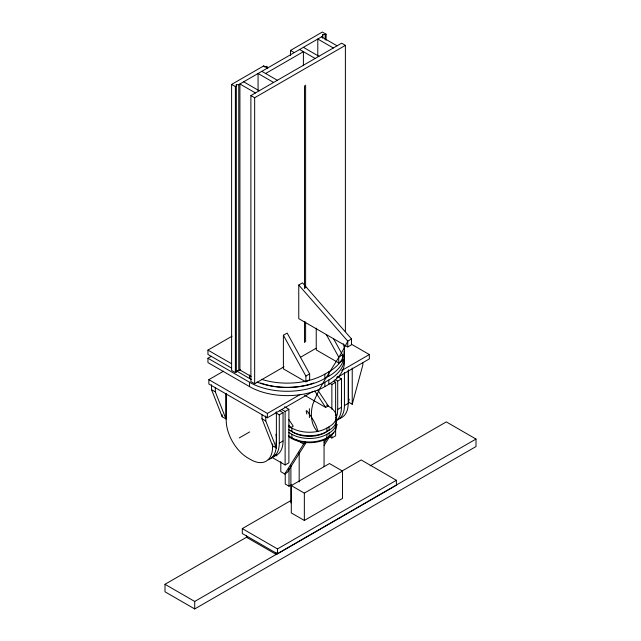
<?xml version="1.0" encoding="UTF-8"?>
<svg xmlns="http://www.w3.org/2000/svg" width="641" height="641" viewBox="0 0 641 641"><rect width="100%" height="100%" fill="white"/><g stroke="black" fill="none" stroke-linecap="round" stroke-linejoin="round"><path stroke-width="0.96" d="M326.101 40.223L326.101 34.221L322.711 34.774L322.703 36.184L238.764 84.644L236.329 84.644L236.329 86.054L235.375 86.607L231.609 84.428L231.609 370.426L235.375 372.597L236.329 372.044L236.329 370.642L238.764 370.642L240.455 369.665M362.854 362.942L362.854 364.921L352.23 404.247L348.464 402.067L349.249 399.191M267.201 67.089L267.033 66.295L265.358 66.592M280.798 461.704L280.798 471.672L284.74 473.955L303.65 444.005L306.126 442.57L304.435 441.593M306.126 442.57L287.216 472.521L284.74 473.955M324.218 442.699L327.367 437.707M324.066 445.431L330.9 434.614M335.628 427.13L337.198 424.63L335.547 425.584M231.609 84.428L263.715 65.895L267.666 68.202M290.469 55.447L290.469 50.447L322.335 32.05L326.101 34.221M265.598 73.499L303.401 51.681L303.401 65.678M284.035 366.772L254.661 383.735L250.895 381.563L250.895 95.565L341.621 43.187L345.387 45.359L345.387 331.357M250.895 95.565L254.661 97.736L345.387 45.359M298.762 285.029L302.528 282.857L351.524 338.977L351.524 344.778L347.759 346.957L298.762 318.665L298.762 285.029L347.759 341.148L347.759 346.957M231.353 367.966L207.948 354.449L207.948 350.106L232.066 336.18M344.121 359.425A53.243 30.736 0 0 1 328.817 384.336L324.851 386.619A53.243 30.736 0 0 1 249.557 386.619L207.948 362.598L207.948 358.247L211.394 356.26M283.386 335.243L287.152 333.072L309.651 373.895L309.651 379.704L305.885 381.876L283.386 368.879L283.386 335.243L305.885 376.067L305.885 381.876M313.185 391.347L267.377 417.788L208.854 383.999L208.854 379.656L223.549 371.171M300.453 357.293L316.005 348.311M351.524 338.977L347.759 341.148C337.102 362.926 320.909 381.868 312.664 404.783C310.292 413.581 310.789 424.871 317.575 431.577L317.896 431.497C316.245 423.917 311.558 416.738 306.775 410.633L306.19 411.017L306.871 414.078M305.885 376.067L309.651 373.895M342.502 354.93L342.502 360.739L338.736 362.91L338.736 357.101L342.502 354.93L333.408 338.424M261.368 379.272A53.243 30.736 0 0 0 324.851 374.128L328.817 371.836A53.243 30.736 0 0 0 343.28 343.808M257.033 382.068A53.243 30.736 0 0 0 324.851 378.478L328.817 376.187A53.243 30.736 0 0 0 344.121 351.276M208.854 379.656L267.377 413.437L300.22 394.479M341.701 370.53L369.352 354.561L369.352 358.912L336.517 377.87M207.948 358.247L249.557 382.276A53.243 30.736 0 0 0 324.851 382.276L328.817 379.985A53.243 30.736 0 0 0 344.121 355.074M239.261 437.931L249.629 431.946M275.846 412.844L279.284 414.823L283.05 412.652L283.05 441A30.824 17.796 60 0 1 273.178 456.368M281.687 409.471L285.125 411.45L288.891 409.279L288.891 462.794L285.125 464.965L272.249 457.538M330.147 383.478L331.862 384.464L335.628 382.292L335.628 415.985M335.131 379.608L337.711 381.091L341.469 378.919L341.469 407.267A30.824 17.796 60 0 1 336.597 420.32M288.923 426.706L290.613 427.675L293.233 426.169L288.843 419.583M304.587 395.241L325.692 407.428L328.312 405.913L317.88 390.273M226.209 393.326L226.209 420.296A30.824 17.796 60 0 0 248.003 458.051L250.759 459.645A30.824 17.796 60 0 0 272.553 447.057L274.06 446.184M271.223 458.059A30.824 17.796 60 0 0 279.284 443.171L283.05 441M336.18 417.82A30.824 17.796 60 0 0 337.711 409.439L341.469 407.267M336.381 420.448A30.824 17.796 60 0 0 344.433 405.561L348.199 403.381L348.199 370.41M288.474 426.089L291.903 428.068A24.719 14.27 0 0 0 326.87 428.068L329.073 426.794A24.719 14.27 0 0 0 329.073 406.61L326.501 405.128M288.474 429.574L291.903 431.561A24.719 14.27 0 0 0 326.87 431.561L329.073 430.279A24.719 14.27 0 0 0 335.796 417.267M288.482 432.322L291.903 434.302A24.719 14.27 0 0 0 326.87 434.302L329.073 433.028A24.719 14.27 0 0 0 335.796 420.007M288.482 435.808L291.903 437.787A24.719 14.27 0 0 0 326.87 437.787L329.073 436.513A24.719 14.27 0 0 0 336.188 424.943M329.29 436.497L331.862 437.979L335.628 435.808L335.628 426.89M285.237 473.122L285.237 484.027L289.003 486.198L291.559 484.716M291.302 485.59L329.474 463.547L342.518 471.079L342.518 498.426L304.347 520.46L291.302 512.928L291.302 485.59L304.347 493.121L342.518 471.079M342.238 470.911L361.195 459.966L396.386 480.285L396.386 485.213L277.497 553.856L242.298 533.536L242.298 528.609L291.407 500.26M370.121 465.879L446.288 421.898L475.999 439.053L475.999 446.545L194.712 608.95L165.001 591.795L165.001 584.304L247.226 536.829M242.298 528.609L277.497 548.928L396.386 480.285M165.001 584.304L194.712 601.458L475.999 439.053M265.238 66.64L265.158 66.672A1.963 1.13 -60 0 1 264.445 66.88M321.558 36.849L337.078 45.807M333.312 47.979L317.792 39.021L317.792 56.015M303.401 47.33L318.922 56.288M299.635 49.501L315.156 58.467M290.469 50.447L294.235 52.618M261.84 71.327L277.361 80.285M273.595 82.457L258.075 73.499L258.075 90.501M243.676 81.808L259.204 90.766M255.439 92.945L239.91 83.979L239.91 369.977L251.128 376.451M351.284 344.129L369.352 354.561M338.736 362.91L316.237 349.914L316.237 328.152M337.182 376.443L341.469 378.919M333.913 381.299L335.628 382.292M207.948 350.106L231.353 363.615M236.553 370.971L249.557 378.478A53.243 30.736 0 0 0 251.288 379.432M284.596 406.803L288.891 409.279M279.612 410.665L283.05 412.652M211.554 389.68L215.32 391.851L225.936 418.918L222.179 416.738L211.554 389.68L211.554 384.736M261.993 418.805L265.759 420.977L276.383 448.035L272.617 445.864L261.993 418.805L261.993 414.847M296.038 439.606L303.65 444.005M275.157 454.87L276.872 455.855M314.715 390.962L325.692 407.428M288.971 425.207L290.613 427.675M326.293 334.522L338.736 357.101M352.23 368.046L352.23 404.247M348.464 369.785L348.464 402.067M344.433 372.589L344.433 405.561M337.711 381.091L337.711 409.439M331.862 384.464L331.862 409.238M331.862 434.021L331.862 437.979M329.073 426.794L329.073 430.279M329.073 433.028L329.073 436.513M328.817 371.836L328.817 376.187M328.817 379.985L328.817 384.336M326.87 428.068L326.87 431.561M326.87 434.302L326.87 437.787M325.147 34.774L325.147 39.774M324.851 374.128L324.851 378.478M324.851 382.276L324.851 386.619M324.058 439.798L324.058 466.568M322.711 34.774L322.703 38.18M309.387 408.686L309.387 417.587M305.613 85.149L305.613 287.953M305.613 321.918L305.613 341.901M304.499 85.79L304.499 288.594M304.499 321.566L304.499 342.542M304.347 493.121L304.347 520.46M299.179 452.177L299.179 481.928M291.903 428.068L291.903 431.561M291.903 434.302L291.903 437.787M290.894 465.246L290.894 502.929M289.003 468.363L289.003 486.198M285.125 411.45L285.125 464.965M279.284 414.823L279.284 443.171M277.497 548.928L277.497 553.856M276.383 411.834L276.383 448.035M276.199 552.742L276.199 554.409L246.481 537.262L246.481 535.588M272.617 443.909L272.553 447.057M267.377 413.437L267.377 417.788M265.759 416.033L265.759 420.977M254.661 97.736L254.661 383.735M249.557 375.001L249.557 378.478M249.557 382.276L249.557 386.619M238.764 84.644L238.764 370.642M236.329 84.644L236.329 372.044M235.375 86.607L235.375 372.597M225.936 393.478L225.936 418.918M222.179 414.783L222.179 416.738M215.32 387.901L215.32 391.851M194.712 601.458L194.712 608.95M333.584 432.242A25.223 14.559 0 0 1 313.866 442.466A25.223 14.559 0 0 1 289.195 436.866M328.296 430.383A22.475 12.972 0 0 1 290.477 430.383M263.868 66.528A1.963 1.13 -60 0 1 263.715 65.895M267.634 68.707A1.963 1.13 -60 0 1 267.481 68.066M313.713 382.998A50.439 29.117 0 0 1 260.695 382.998M276.319 444.886A30.824 17.796 60 0 1 268.259 459.773M275.942 434.245A28.02 16.177 60 0 1 275.942 443.973M341.357 400.176A28.02 16.177 60 0 1 341.357 403.437M348.199 403.381A30.824 17.796 60 0 1 338.328 418.749"/></g></svg>
